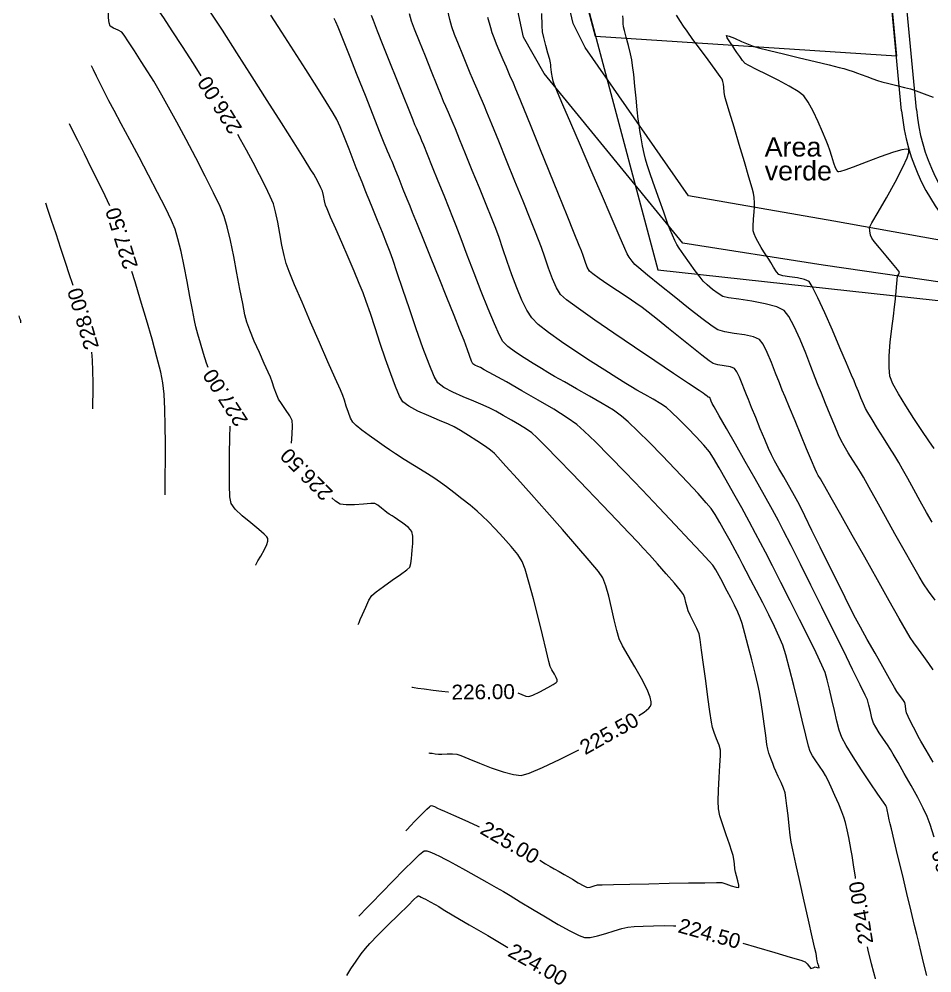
# Model space of a CAD drawing. Header units: metres. Extents: x 600780 to 602257, y 1303551 to 1303943.
# Drawn here: x 601315 to 601376.6, y 1303685.1 to 1303749.4 of the extents above; entities that cross this region are included whole.
import ezdxf

# ---------------------------------------------------------------- set-up
doc = ezdxf.new("R2010")
doc.units = ezdxf.units.M
doc.header["$LTSCALE"] = 0.0254
doc.header["$MEASUREMENT"] = 0
for name, color, linetype in [('ALINEACION CALLE', 4, 'Continuous'), ('CAMINO', 8, 'Continuous'), ('CONT-MJR', 30, 'Continuous'), ('CONT-MNR', 56, 'Continuous'), ('LOTES', 3, 'Continuous'), ('POLIGONO LEVANTAMIENTO', 7, 'Continuous'), ('ROTULOS LOTES', 7, 'Continuous')]:
    doc.layers.add(name, color=color, linetype=linetype)
doc.styles.add('CURVAS', font='arial.ttf', dxfattribs={"height": 1})

# ---------------------------------------------------------------- blocks, each defined once
blk = doc.blocks.new('*U13')
at = {"layer": 'CONT-MNR', "elevation": 220.5, "flags": 128}
blk.add_lwpolyline([(601376.79, 1303720.438), (601376.428, 1303720.966), (601375.948, 1303721.672), (601375.408, 1303722.482), (601374.865, 1303723.325), (601374.377, 1303724.127), (601374.005, 1303724.817), (601373.804, 1303725.322), (601373.742, 1303725.906), (601373.758, 1303726.704), (601373.828, 1303727.615), (601373.927, 1303728.536), (601374.032, 1303729.367), (601374.117, 1303730.005), (601374.16, 1303730.35), (601374.196, 1303730.772), (601374.246, 1303731.333), (601374.293, 1303731.832), (601374.321, 1303732.072), (601374.396, 1303732.213), (601374.454, 1303732.348), (601374.318, 1303732.525), (601373.979, 1303732.932), (601373.537, 1303733.458), (601373.09, 1303733.991), (601372.736, 1303734.421), (601372.573, 1303734.636), (601372.498, 1303734.853), (601372.435, 1303735.135), (601372.42, 1303735.359), (601372.589, 1303735.678), (601373.008, 1303736.401), (601373.568, 1303737.37), (601374.162, 1303738.431), (601374.681, 1303739.428), (601374.97, 1303740.073), (601375.077, 1303740.417), (601375.083, 1303740.561), (601375.064, 1303740.603), (601375.028, 1303740.629), (601374.903, 1303740.65), (601374.602, 1303740.61), (601374.034, 1303740.45), (601373.151, 1303740.136), (601372.203, 1303739.769), (601371.324, 1303739.427), (601370.763, 1303739.223), (601370.469, 1303739.137), (601370.35, 1303739.121), (601370.317, 1303739.128), (601370.284, 1303739.149), (601370.22, 1303739.221), (601370.126, 1303739.39), (601370.007, 1303739.698), (601369.87, 1303740.148), (601369.746, 1303740.58), (601369.637, 1303740.899), (601369.495, 1303741.241), (601369.257, 1303741.811), (601368.957, 1303742.502), (601368.624, 1303743.209), (601368.293, 1303743.825), (601367.993, 1303744.245), (601367.612, 1303744.537), (601367.003, 1303744.9), (601366.264, 1303745.294), (601365.498, 1303745.683), (601364.803, 1303746.028), (601364.28, 1303746.291), (601364.029, 1303746.435), (601363.86, 1303746.625), (601363.664, 1303746.894), (601363.478, 1303747.169), (601363.34, 1303747.378), (601363.187, 1303747.598), (601362.986, 1303747.893), (601362.821, 1303748.163), (601362.778, 1303748.312), (601362.949, 1303748.277), (601363.319, 1303748.127), (601363.782, 1303747.922), (601364.234, 1303747.723), (601364.571, 1303747.591), (601364.941, 1303747.491), (601365.668, 1303747.31), (601366.627, 1303747.075), (601367.699, 1303746.815), (601368.762, 1303746.559), (601369.694, 1303746.334), (601370.373, 1303746.169), (601370.679, 1303746.093), (601370.967, 1303746.002), (601371.322, 1303745.882), (601371.608, 1303745.783), (601371.862, 1303745.687), (601372.243, 1303745.54), (601372.644, 1303745.388), (601372.953, 1303745.279), (601373.255, 1303745.198), (601373.729, 1303745.08), (601374.274, 1303744.947), (601374.792, 1303744.817), (601375.183, 1303744.712), (601375.578, 1303744.577), (601376.119, 1303744.378), (601376.716, 1303744.16)], dxfattribs=at)
blk = doc.blocks.new('*U16')
at = {"layer": 'CONT-MJR', "elevation": 221, "flags": 128}
blk.add_lwpolyline([(601376.658, 1303715.466), (601376.274, 1303716.138), (601375.848, 1303716.897), (601375.415, 1303717.679), (601375.006, 1303718.417), (601374.655, 1303719.048), (601374.393, 1303719.507), (601374.128, 1303719.945), (601373.774, 1303720.517), (601373.373, 1303721.159), (601372.969, 1303721.807), (601372.603, 1303722.398), (601372.318, 1303722.867), (601372.155, 1303723.151), (601372.014, 1303723.457), (601371.847, 1303723.859), (601371.672, 1303724.293), (601371.511, 1303724.698), (601371.382, 1303725.011), (601371.214, 1303725.406), (601370.878, 1303726.196), (601370.428, 1303727.246), (601369.918, 1303728.423), (601369.402, 1303729.593), (601368.932, 1303730.622), (601368.563, 1303731.377), (601368.348, 1303731.724), (601368.033, 1303731.859), (601367.554, 1303731.958), (601367.029, 1303732.036), (601366.576, 1303732.108), (601366.314, 1303732.187), (601366.136, 1303732.38), (601365.941, 1303732.68), (601365.758, 1303732.993), (601365.62, 1303733.227), (601365.476, 1303733.443), (601365.291, 1303733.724), (601365.112, 1303734.001), (601364.988, 1303734.208), (601364.883, 1303734.407), (601364.753, 1303734.667), (601364.636, 1303734.93), (601364.569, 1303735.139), (601364.566, 1303735.449), (601364.599, 1303735.934), (601364.64, 1303736.419), (601364.659, 1303736.726), (601364.651, 1303737.022), (601364.629, 1303737.389), (601364.597, 1303737.682), (601364.505, 1303738.015), (601364.284, 1303738.765), (601363.977, 1303739.792), (601363.628, 1303740.957), (601363.279, 1303742.121), (601362.972, 1303743.144), (601362.752, 1303743.887), (601362.66, 1303744.211), (601362.623, 1303744.49), (601362.59, 1303744.833), (601362.568, 1303745.04), (601362.534, 1303745.204), (601362.486, 1303745.363), (601362.347, 1303745.56), (601362.004, 1303746.027), (601361.533, 1303746.666), (601361.01, 1303747.376), (601360.509, 1303748.057), (601360.106, 1303748.611), (601359.875, 1303748.937), (601359.661, 1303749.265), (601359.386, 1303749.695)], dxfattribs=at)
blk = doc.blocks.new('*U20')
at = {"layer": 'CONT-MNR', "elevation": 221.5, "flags": 128}
blk.add_lwpolyline([(601376.85, 1303710.205), (601376.404, 1303710.823), (601376.073, 1303711.314), (601375.779, 1303711.808), (601375.327, 1303712.595), (601374.765, 1303713.587), (601374.142, 1303714.694), (601373.507, 1303715.828), (601372.908, 1303716.9), (601372.393, 1303717.821), (601372.011, 1303718.502), (601371.811, 1303718.855), (601371.591, 1303719.212), (601371.302, 1303719.667), (601370.993, 1303720.157), (601370.711, 1303720.616), (601370.506, 1303720.979), (601370.329, 1303721.369), (601370.073, 1303721.98), (601369.772, 1303722.716), (601369.463, 1303723.479), (601369.18, 1303724.173), (601368.96, 1303724.699), (601368.755, 1303725.21), (601368.465, 1303725.969), (601368.115, 1303726.869), (601367.734, 1303727.805), (601367.348, 1303728.67), (601366.984, 1303729.359), (601366.67, 1303729.766), (601366.158, 1303730.011), (601365.375, 1303730.214), (601364.472, 1303730.38), (601363.595, 1303730.514), (601362.895, 1303730.623), (601362.519, 1303730.71), (601362.212, 1303730.9), (601361.836, 1303731.187), (601361.474, 1303731.495), (601361.207, 1303731.746), (601360.996, 1303732.003), (601360.661, 1303732.446), (601360.269, 1303732.982), (601359.885, 1303733.518), (601359.577, 1303733.96), (601359.409, 1303734.216), (601359.277, 1303734.483), (601359.123, 1303734.837), (601358.977, 1303735.194), (601358.867, 1303735.473), (601358.752, 1303735.785), (601358.531, 1303736.401), (601358.244, 1303737.204), (601357.935, 1303738.079), (601357.645, 1303738.91), (601357.418, 1303739.58), (601357.294, 1303739.974), (601357.205, 1303740.36), (601357.107, 1303740.862), (601357.01, 1303741.403), (601356.926, 1303741.908), (601356.865, 1303742.301), (601356.819, 1303742.68), (601356.752, 1303743.307), (601356.672, 1303744.082), (601356.587, 1303744.906), (601356.505, 1303745.679), (601356.435, 1303746.302), (601356.383, 1303746.675), (601356.292, 1303747.085), (601356.152, 1303747.634), (601356.001, 1303748.2), (601355.877, 1303748.666), (601355.817, 1303748.911), (601355.799, 1303749.134), (601355.787, 1303749.412), (601355.776, 1303749.637)], dxfattribs=at)
blk = doc.blocks.new('*U23')
at = {"layer": 'CONT-MJR', "elevation": 222, "flags": 128}
blk.add_lwpolyline([(601376.711, 1303705.52), (601376.432, 1303705.933), (601376.089, 1303706.409), (601375.732, 1303706.894), (601375.411, 1303707.335), (601375.175, 1303707.682), (601374.925, 1303708.109), (601374.429, 1303708.979), (601373.75, 1303710.177), (601372.953, 1303711.589), (601372.1, 1303713.103), (601371.255, 1303714.603), (601370.482, 1303715.977), (601369.844, 1303717.111), (601369.405, 1303717.891), (601369.229, 1303718.203), (601369.113, 1303718.389), (601368.968, 1303718.619), (601368.857, 1303718.808), (601368.751, 1303719.057), (601368.511, 1303719.632), (601368.179, 1303720.434), (601367.795, 1303721.364), (601367.398, 1303722.323), (601367.03, 1303723.213), (601366.729, 1303723.934), (601366.537, 1303724.388), (601366.339, 1303724.881), (601366.088, 1303725.533), (601365.806, 1303726.248), (601365.516, 1303726.93), (601365.237, 1303727.481), (601364.992, 1303727.807), (601364.585, 1303727.986), (601363.977, 1303728.11), (601363.292, 1303728.208), (601362.655, 1303728.31), (601362.191, 1303728.444), (601361.795, 1303728.706), (601361.098, 1303729.229), (601360.208, 1303729.925), (601359.231, 1303730.704), (601358.274, 1303731.477), (601357.443, 1303732.155), (601356.846, 1303732.649), (601356.589, 1303732.869), (601356.413, 1303733.082), (601356.211, 1303733.362), (601356.061, 1303733.594), (601355.902, 1303733.949), (601355.523, 1303734.821), (601354.978, 1303736.081), (601354.324, 1303737.599), (601353.615, 1303739.245), (601352.909, 1303740.888), (601352.26, 1303742.399), (601351.725, 1303743.647), (601351.359, 1303744.501), (601351.218, 1303744.833), (601351.144, 1303745.032), (601351.077, 1303745.234), (601351.031, 1303745.463), (601350.967, 1303745.811), (601350.928, 1303746.043), (601350.917, 1303746.179), (601350.906, 1303746.348), (601350.892, 1303746.484), (601350.836, 1303746.692), (601350.715, 1303747.121), (601350.569, 1303747.654), (601350.436, 1303748.173), (601350.357, 1303748.56), (601350.336, 1303748.961), (601350.31, 1303749.806)], dxfattribs=at)
blk = doc.blocks.new('*U26')
at = {"layer": 'CONT-MNR', "elevation": 222.5, "flags": 128}
blk.add_lwpolyline([(601376.712, 1303699.268), (601376.239, 1303700.094), (601375.888, 1303700.705), (601375.712, 1303701.016), (601375.516, 1303701.394), (601375.259, 1303701.894), (601375.029, 1303702.355), (601374.91, 1303702.616), (601374.873, 1303702.825), (601374.842, 1303703.089), (601374.799, 1303703.295), (601374.663, 1303703.514), (601374.448, 1303703.808), (601374.278, 1303704.049), (601374.12, 1303704.32), (601373.779, 1303704.912), (601373.316, 1303705.721), (601372.794, 1303706.641), (601372.272, 1303707.566), (601371.812, 1303708.389), (601371.476, 1303709.006), (601371.195, 1303709.554), (601370.774, 1303710.394), (601370.255, 1303711.439), (601369.682, 1303712.6), (601369.096, 1303713.788), (601368.54, 1303714.916), (601368.057, 1303715.894), (601367.688, 1303716.635), (601367.477, 1303717.051), (601367.253, 1303717.456), (601366.958, 1303717.968), (601366.63, 1303718.533), (601366.303, 1303719.1), (601366.015, 1303719.614), (601365.8, 1303720.024), (601365.611, 1303720.441), (601365.351, 1303721.055), (601365.052, 1303721.779), (601364.746, 1303722.529), (601364.466, 1303723.218), (601364.245, 1303723.763), (601364.115, 1303724.076), (601363.988, 1303724.395), (601363.825, 1303724.817), (601363.646, 1303725.258), (601363.469, 1303725.63), (601363.314, 1303725.848), (601363.032, 1303725.959), (601362.612, 1303726.032), (601362.18, 1303726.095), (601361.862, 1303726.179), (601361.605, 1303726.358), (601361.1, 1303726.748), (601360.423, 1303727.286), (601359.648, 1303727.908), (601358.851, 1303728.55), (601358.106, 1303729.149), (601357.489, 1303729.64), (601357.075, 1303729.96), (601356.646, 1303730.263), (601356.069, 1303730.653), (601355.417, 1303731.088), (601354.764, 1303731.525), (601354.182, 1303731.92), (601353.746, 1303732.231), (601353.528, 1303732.414), (601353.377, 1303732.687), (601353.226, 1303733.074), (601353.089, 1303733.471), (601352.98, 1303733.777), (601352.832, 1303734.142), (601352.494, 1303734.98), (601352.012, 1303736.173), (601351.433, 1303737.606), (601350.805, 1303739.161), (601350.173, 1303740.722), (601349.586, 1303742.174), (601349.09, 1303743.398), (601348.733, 1303744.279), (601348.56, 1303744.701), (601348.387, 1303745.102), (601348.156, 1303745.628), (601347.911, 1303746.182), (601347.697, 1303746.666), (601347.56, 1303746.983), (601347.423, 1303747.315), (601347.249, 1303747.742), (601347.08, 1303748.17), (601346.954, 1303748.506), (601346.857, 1303748.839), (601346.664, 1303749.54)], dxfattribs=at)
blk = doc.blocks.new('*U28')
at = {"layer": 'CONT-MJR', "elevation": 223, "flags": 128}
blk.add_lwpolyline([(601376.793, 1303694.21), (601376.515, 1303695.075), (601376.319, 1303695.618), (601376.055, 1303696.178), (601375.674, 1303696.903), (601375.23, 1303697.711), (601374.772, 1303698.52), (601374.352, 1303699.248), (601374.022, 1303699.814), (601373.832, 1303700.136), (601373.635, 1303700.444), (601373.367, 1303700.84), (601373.084, 1303701.261), (601372.84, 1303701.639), (601372.69, 1303701.91), (601372.584, 1303702.244), (601372.481, 1303702.689), (601372.381, 1303703.136), (601372.285, 1303703.477), (601372.138, 1303703.794), (601371.792, 1303704.508), (601371.286, 1303705.541), (601370.661, 1303706.81), (601369.956, 1303708.235), (601369.211, 1303709.737), (601368.465, 1303711.234), (601367.759, 1303712.646), (601367.132, 1303713.892), (601366.624, 1303714.893), (601366.274, 1303715.567), (601365.875, 1303716.304), (601365.335, 1303717.274), (601364.706, 1303718.394), (601364.036, 1303719.577), (601363.375, 1303720.74), (601362.772, 1303721.796), (601362.278, 1303722.661), (601361.942, 1303723.25), (601361.812, 1303723.478), (601361.744, 1303723.639), (601361.693, 1303723.765), (601361.665, 1303723.83), (601361.637, 1303723.89), (601361.586, 1303723.902), (601361.534, 1303723.913), (601361.46, 1303723.971), (601361.316, 1303724.086), (601361.196, 1303724.18), (601360.922, 1303724.363), (601360.217, 1303724.831), (601359.184, 1303725.518), (601357.929, 1303726.357), (601356.555, 1303727.281), (601355.169, 1303728.223), (601353.873, 1303729.117), (601352.772, 1303729.895), (601351.972, 1303730.49), (601351.576, 1303730.836), (601351.305, 1303731.282), (601351.029, 1303731.906), (601350.758, 1303732.624), (601350.504, 1303733.356), (601350.277, 1303734.019), (601350.088, 1303734.532), (601349.882, 1303735.043), (601349.515, 1303735.951), (601349.036, 1303737.138), (601348.491, 1303738.486), (601347.928, 1303739.879), (601347.394, 1303741.198), (601346.938, 1303742.326), (601346.605, 1303743.145), (601346.445, 1303743.538), (601346.308, 1303743.855), (601346.129, 1303744.261), (601345.935, 1303744.696), (601345.756, 1303745.103), (601345.62, 1303745.419), (601345.476, 1303745.769), (601345.244, 1303746.333), (601344.966, 1303747.021), (601344.678, 1303747.739), (601344.422, 1303748.394), (601344.237, 1303748.894), (601344.097, 1303749.403), (601343.916, 1303750.188)], dxfattribs=at)
at = {"layer": 'CONT-MJR', "color": 2, "insert": (601377.668, 1303691.288, 223), "char_height": 1, "attachment_point": 5, "rotation": 106.33229, "style": 'CURVAS'}
blk.add_mtext('{223.00}', dxfattribs=at)
blk = doc.blocks.new('*U33')
at = {"layer": 'CONT-MNR', "elevation": 223.5, "flags": 128}
blk.add_lwpolyline([(601376.295, 1303684.883), (601376.1, 1303685.671), (601375.913, 1303686.431), (601375.746, 1303687.109), (601375.615, 1303687.648), (601375.466, 1303688.261), (601375.234, 1303689.226), (601374.949, 1303690.412), (601374.642, 1303691.689), (601374.345, 1303692.929), (601374.088, 1303694.001), (601373.903, 1303694.775), (601373.82, 1303695.121), (601373.76, 1303695.389), (601373.682, 1303695.746), (601373.613, 1303696.061), (601373.581, 1303696.204), (601373.549, 1303696.281), (601373.514, 1303696.357), (601373.368, 1303696.569), (601372.993, 1303697.117), (601372.471, 1303697.887), (601371.884, 1303698.768), (601371.314, 1303699.647), (601370.844, 1303700.412), (601370.555, 1303700.952), (601370.386, 1303701.431), (601370.219, 1303702.052), (601370.054, 1303702.76), (601369.891, 1303703.498), (601369.732, 1303704.209), (601369.576, 1303704.838), (601369.425, 1303705.327), (601369.208, 1303705.828), (601368.819, 1303706.65), (601368.304, 1303707.706), (601367.707, 1303708.909), (601367.073, 1303710.171), (601366.448, 1303711.407), (601365.876, 1303712.529), (601365.402, 1303713.45), (601365.072, 1303714.083), (601364.736, 1303714.712), (601364.3, 1303715.519), (601363.801, 1303716.435), (601363.275, 1303717.389), (601362.757, 1303718.314), (601362.284, 1303719.139), (601361.891, 1303719.795), (601361.614, 1303720.213), (601361.242, 1303720.664), (601360.725, 1303721.234), (601360.138, 1303721.847), (601359.557, 1303722.43), (601359.057, 1303722.909), (601358.714, 1303723.212), (601358.332, 1303723.471), (601357.816, 1303723.775), (601357.252, 1303724.09), (601356.727, 1303724.383), (601356.325, 1303724.621), (601355.987, 1303724.832), (601355.37, 1303725.215), (601354.549, 1303725.73), (601353.602, 1303726.335), (601352.603, 1303726.988), (601351.63, 1303727.649), (601350.758, 1303728.275), (601350.064, 1303728.825), (601349.624, 1303729.257), (601349.294, 1303729.771), (601348.957, 1303730.466), (601348.619, 1303731.286), (601348.29, 1303732.175), (601347.975, 1303733.075), (601347.683, 1303733.932), (601347.421, 1303734.687), (601347.197, 1303735.286), (601346.924, 1303735.962), (601346.541, 1303736.912), (601346.089, 1303738.03), (601345.613, 1303739.208), (601345.156, 1303740.339), (601344.76, 1303741.316), (601344.47, 1303742.03), (601344.329, 1303742.375), (601344.189, 1303742.699), (601344.005, 1303743.115), (601343.821, 1303743.531), (601343.68, 1303743.856), (601343.532, 1303744.219), (601343.241, 1303744.937), (601342.86, 1303745.879), (601342.444, 1303746.915), (601342.047, 1303747.915), (601341.721, 1303748.748), (601341.52, 1303749.282), (601341.376, 1303749.79)], dxfattribs=at)
blk = doc.blocks.new('*U38')
at = {"layer": 'CONT-MJR', "elevation": 224, "flags": 128}
for points in [[(601371.487, 1303691.425), (601371.473, 1303691.515), (601371.346, 1303692.34), (601371.248, 1303692.969), (601371.189, 1303693.321), (601371.115, 1303693.702), (601371.018, 1303694.192), (601370.907, 1303694.717), (601370.795, 1303695.202), (601370.691, 1303695.574), (601370.559, 1303695.924), (601370.347, 1303696.434), (601370.092, 1303697.018), (601369.834, 1303697.593), (601369.611, 1303698.075), (601369.461, 1303698.379), (601369.292, 1303698.654), (601369.056, 1303698.998), (601368.802, 1303699.367), (601368.575, 1303699.714), (601368.421, 1303699.994), (601368.312, 1303700.362), (601368.125, 1303701.103), (601367.883, 1303702.106), (601367.605, 1303703.261), (601367.313, 1303704.456), (601367.028, 1303705.581), (601366.772, 1303706.525), (601366.565, 1303707.177), (601366.333, 1303707.735), (601366.01, 1303708.433), (601365.626, 1303709.218), (601365.212, 1303710.037), (601364.798, 1303710.838), (601364.416, 1303711.567), (601364.096, 1303712.172), (601363.869, 1303712.599), (601363.638, 1303713.038), (601363.347, 1303713.591), (601363.017, 1303714.209), (601362.669, 1303714.847), (601362.325, 1303715.455), (601362.004, 1303715.987), (601361.728, 1303716.395), (601361.403, 1303716.785), (601360.85, 1303717.402), (601360.13, 1303718.18), (601359.303, 1303719.056), (601358.43, 1303719.964), (601357.571, 1303720.841), (601356.788, 1303721.622), (601356.141, 1303722.243), (601355.69, 1303722.639), (601355.136, 1303723.026), (601354.388, 1303723.487), (601353.531, 1303723.984), (601352.65, 1303724.48), (601351.83, 1303724.935), (601351.156, 1303725.312), (601350.715, 1303725.573), (601350.284, 1303725.84), (601349.728, 1303726.179), (601349.119, 1303726.561), (601348.526, 1303726.958), (601348.02, 1303727.34), (601347.672, 1303727.678), (601347.442, 1303728.089), (601347.103, 1303728.849), (601346.684, 1303729.865), (601346.219, 1303731.041), (601345.739, 1303732.284), (601345.275, 1303733.499), (601344.861, 1303734.593), (601344.527, 1303735.472), (601344.306, 1303736.041), (601344.049, 1303736.676), (601343.706, 1303737.526), (601343.32, 1303738.482), (601342.934, 1303739.437), (601342.592, 1303740.282), (601342.338, 1303740.91), (601342.214, 1303741.212), (601342.111, 1303741.448), (601341.977, 1303741.752), (601341.843, 1303742.055), (601341.741, 1303742.292), (601341.618, 1303742.596), (601341.344, 1303743.277), (601340.963, 1303744.229), (601340.517, 1303745.345), (601340.049, 1303746.519), (601339.601, 1303747.645), (601339.215, 1303748.616), (601338.935, 1303749.327), (601338.803, 1303749.671)], [(601337.156, 1303684.885), (601337.418, 1303685.331), (601337.768, 1303685.855), (601338.122, 1303686.351), (601338.395, 1303686.71), (601338.696, 1303687.039), (601339.237, 1303687.595), (601339.916, 1303688.277), (601340.629, 1303688.984), (601341.274, 1303689.616), (601341.672, 1303690), (601341.867, 1303690.182), (601341.935, 1303690.241), (601341.949, 1303690.25), (601341.973, 1303690.251), (601342.041, 1303690.233), (601342.166, 1303690.179), (601342.304, 1303690.11), (601342.466, 1303690.022), (601342.767, 1303689.854), (601343.097, 1303689.668), (601343.346, 1303689.528), (601343.655, 1303689.345), (601344.377, 1303688.917), (601345.412, 1303688.305), (601346.659, 1303687.57), (601348.009, 1303686.781)], [(601372.864, 1303684.494), (601372.564, 1303685.659), (601372.331, 1303686.587), (601372.278, 1303686.816)]]:
    blk.add_lwpolyline(points, dxfattribs=at)
at = {"layer": 'CONT-MJR', "color": 2, "char_height": 1, "attachment_point": 5, "style": 'CURVAS'}
for insert, rotation in [((601371.851, 1303689.115, 224), 99.24131), ((601350.036, 1303685.615, 224), 330.37555)]:
    blk.add_mtext('{224.00}', dxfattribs=dict(at, insert=insert, rotation=rotation))
blk = doc.blocks.new('*U44')
at = {"layer": 'CONT-MNR', "elevation": 224.5, "flags": 128}
for points in [[(601363.871, 1303687.071), (601364.791, 1303686.803), (601366.024, 1303686.438), (601367.059, 1303686.128), (601367.78, 1303685.906), (601368.07, 1303685.81), (601368.212, 1303685.666), (601368.372, 1303685.467), (601368.472, 1303685.361), (601368.61, 1303685.404), (601368.749, 1303685.459), (601368.894, 1303685.427), (601369.017, 1303685.407), (601368.999, 1303685.51), (601368.942, 1303685.702), (601368.898, 1303685.861), (601368.872, 1303686.014), (601368.841, 1303686.214), (601368.814, 1303686.376), (601368.741, 1303686.701), (601368.561, 1303687.494), (601368.308, 1303688.609), (601368.017, 1303689.899), (601367.72, 1303691.218), (601367.453, 1303692.42), (601367.248, 1303693.358), (601367.141, 1303693.886), (601367.073, 1303694.359), (601367, 1303694.986), (601366.925, 1303695.676), (601366.852, 1303696.337), (601366.784, 1303696.88), (601366.725, 1303697.212), (601366.618, 1303697.516), (601366.451, 1303697.906), (601366.265, 1303698.317), (601366.098, 1303698.677), (601365.992, 1303698.921), (601365.888, 1303699.187), (601365.758, 1303699.531), (601365.635, 1303699.877), (601365.552, 1303700.149), (601365.499, 1303700.472), (601365.417, 1303701.084), (601365.315, 1303701.862), (601365.206, 1303702.688), (601365.098, 1303703.441), (601365.004, 1303704), (601364.888, 1303704.52), (601364.704, 1303705.283), (601364.478, 1303706.182), (601364.238, 1303707.113), (601364.011, 1303707.968), (601363.824, 1303708.642), (601363.704, 1303709.028), (601363.544, 1303709.398), (601363.312, 1303709.876), (601363.056, 1303710.377), (601362.824, 1303710.818), (601362.667, 1303711.115), (601362.496, 1303711.44), (601362.272, 1303711.858), (601362.04, 1303712.269), (601361.843, 1303712.576), (601361.608, 1303712.841), (601361.068, 1303713.428), (601360.283, 1303714.27), (601359.317, 1303715.299), (601358.23, 1303716.448), (601357.085, 1303717.649), (601355.944, 1303718.834), (601354.87, 1303719.936), (601353.924, 1303720.887), (601353.168, 1303721.619), (601352.665, 1303722.066), (601352.015, 1303722.524), (601351.113, 1303723.091), (601350.061, 1303723.717), (601348.962, 1303724.349), (601347.92, 1303724.936), (601347.036, 1303725.425), (601346.414, 1303725.765), (601346.156, 1303725.905), (601345.994, 1303725.976), (601345.792, 1303726.062), (601345.651, 1303726.151), (601345.561, 1303726.346), (601345.431, 1303726.713), (601345.295, 1303727.116), (601345.188, 1303727.42), (601345.065, 1303727.732), (601344.783, 1303728.434), (601344.381, 1303729.433), (601343.898, 1303730.634), (601343.371, 1303731.942), (601342.838, 1303733.264), (601342.338, 1303734.505), (601341.909, 1303735.57), (601341.588, 1303736.365), (601341.415, 1303736.796), (601341.22, 1303737.277), (601340.958, 1303737.927), (601340.671, 1303738.636), (601340.403, 1303739.298), (601340.198, 1303739.805), (601340.099, 1303740.049), (601340.007, 1303740.258), (601339.892, 1303740.518), (601339.801, 1303740.728), (601339.672, 1303741.053), (601339.361, 1303741.837), (601338.92, 1303742.952), (601338.4, 1303744.265), (601337.853, 1303745.647), (601337.329, 1303746.965), (601336.88, 1303748.09), (601336.558, 1303748.891), (601336.414, 1303749.237), (601336.293, 1303749.454)], [(601337.954, 1303688.88), (601337.997, 1303688.923), (601338.116, 1303689.044), (601338.368, 1303689.304), (601338.817, 1303689.769), (601339.503, 1303690.478), (601340.255, 1303691.251), (601340.997, 1303692.004), (601341.651, 1303692.651), (601342.058, 1303693.038), (601342.271, 1303693.222), (601342.359, 1303693.284), (601342.385, 1303693.295), (601342.429, 1303693.3), (601342.537, 1303693.289), (601342.739, 1303693.23), (601343.052, 1303693.1), (601343.441, 1303692.91), (601343.738, 1303692.76), (601344.003, 1303692.62), (601344.499, 1303692.347), (601345.146, 1303691.985), (601345.868, 1303691.58), (601346.588, 1303691.175), (601347.228, 1303690.815), (601347.709, 1303690.543), (601348.172, 1303690.271), (601348.851, 1303689.861), (601349.669, 1303689.366), (601350.551, 1303688.837), (601351.42, 1303688.327), (601352.201, 1303687.889), (601352.816, 1303687.575), (601353.192, 1303687.437), (601353.574, 1303687.453), (601354.073, 1303687.562), (601354.631, 1303687.724), (601355.192, 1303687.9), (601355.702, 1303688.052), (601356.102, 1303688.139), (601356.542, 1303688.18), (601357.151, 1303688.216), (601357.851, 1303688.242), (601358.562, 1303688.253), (601359.203, 1303688.242), (601359.341, 1303688.232)]]:
    blk.add_lwpolyline(points, dxfattribs=at)
at = {"layer": 'CONT-MNR', "color": 2, "insert": (601361.623, 1303687.712, 224.5), "char_height": 1, "attachment_point": 5, "rotation": 344.45055, "style": 'CURVAS'}
blk.add_mtext('{224.50}', dxfattribs=at)
blk = doc.blocks.new('*U47')
at = {"layer": 'CONT-MJR', "elevation": 225, "flags": 128}
for points in [[(601350.163, 1303692.656), (601350.563, 1303692.414), (601350.865, 1303692.233), (601351.128, 1303692.085), (601351.468, 1303691.895), (601351.808, 1303691.706), (601352.072, 1303691.559), (601352.368, 1303691.384), (601352.767, 1303691.143), (601353.144, 1303690.926), (601353.37, 1303690.824), (601353.578, 1303690.854), (601353.843, 1303690.934), (601354.059, 1303690.99), (601354.379, 1303691.002), (601355.151, 1303691.022), (601356.247, 1303691.047), (601357.539, 1303691.075), (601358.899, 1303691.102), (601360.198, 1303691.126), (601361.309, 1303691.143), (601362.105, 1303691.151), (601362.456, 1303691.147), (601362.731, 1303691.07), (601363.091, 1303690.94), (601363.419, 1303690.832), (601363.598, 1303690.82), (601363.605, 1303690.983), (601363.531, 1303691.277), (601363.435, 1303691.599), (601363.37, 1303691.845), (601363.339, 1303692.085), (601363.304, 1303692.408), (601363.267, 1303692.735), (601363.227, 1303692.986), (601363.141, 1303693.255), (601362.964, 1303693.753), (601362.74, 1303694.383), (601362.513, 1303695.052), (601362.326, 1303695.666), (601362.221, 1303696.13), (601362.201, 1303696.647), (601362.226, 1303697.395), (601362.276, 1303698.243), (601362.33, 1303699.061), (601362.366, 1303699.718), (601362.365, 1303700.083), (601362.268, 1303700.422), (601362.102, 1303700.852), (601361.93, 1303701.281), (601361.815, 1303701.619), (601361.756, 1303701.976), (601361.654, 1303702.702), (601361.522, 1303703.674), (601361.374, 1303704.769), (601361.226, 1303705.865), (601361.091, 1303706.838), (601360.983, 1303707.567), (601360.916, 1303707.928), (601360.767, 1303708.29), (601360.538, 1303708.752), (601360.313, 1303709.191), (601360.175, 1303709.484), (601360.108, 1303709.729), (601360.037, 1303710.05), (601359.96, 1303710.368), (601359.876, 1303710.602), (601359.677, 1303710.863), (601359.256, 1303711.359), (601358.704, 1303711.992), (601358.109, 1303712.663), (601357.563, 1303713.274), (601357.153, 1303713.725), (601356.807, 1303714.095), (601356.188, 1303714.75), (601355.364, 1303715.617), (601354.404, 1303716.622), (601353.377, 1303717.694), (601352.352, 1303718.759), (601351.397, 1303719.745), (601350.581, 1303720.577), (601349.973, 1303721.184), (601349.641, 1303721.493), (601349.278, 1303721.748), (601348.795, 1303722.049), (601348.249, 1303722.369), (601347.697, 1303722.679), (601347.196, 1303722.955), (601346.801, 1303723.168), (601346.354, 1303723.373), (601345.723, 1303723.632), (601345.004, 1303723.929), (601344.293, 1303724.247), (601343.689, 1303724.569), (601343.286, 1303724.879), (601343.045, 1303725.311), (601342.701, 1303726.134), (601342.286, 1303727.241), (601341.832, 1303728.522), (601341.37, 1303729.866), (601340.932, 1303731.166), (601340.548, 1303732.312), (601340.251, 1303733.194), (601340.072, 1303733.703), (601339.851, 1303734.266), (601339.551, 1303735.017), (601339.219, 1303735.838), (601338.905, 1303736.612), (601338.657, 1303737.222), (601338.523, 1303737.551), (601338.392, 1303737.876), (601338.217, 1303738.308), (601338.061, 1303738.695), (601337.983, 1303738.886), (601337.922, 1303739.025), (601337.861, 1303739.164), (601337.776, 1303739.392), (601337.575, 1303739.931), (601337.3, 1303740.655), (601336.995, 1303741.435), (601336.704, 1303742.145), (601336.471, 1303742.656), (601336.227, 1303743.077), (601335.758, 1303743.837), (601335.122, 1303744.851), (601334.373, 1303746.031), (601333.568, 1303747.289), (601332.762, 1303748.538), (601332.011, 1303749.692)], [(601341.123, 1303694.647), (601341.151, 1303694.676), (601341.238, 1303694.766), (601341.431, 1303694.968), (601341.766, 1303695.317), (601342.224, 1303695.788), (601342.548, 1303696.109), (601342.727, 1303696.273), (601342.801, 1303696.331), (601342.822, 1303696.341), (601342.851, 1303696.343), (601342.925, 1303696.33), (601343.064, 1303696.279), (601343.268, 1303696.183), (601343.471, 1303696.084), (601343.745, 1303695.965), (601344.337, 1303695.704), (601345.117, 1303695.358), (601345.953, 1303694.981), (601346.073, 1303694.925)]]:
    blk.add_lwpolyline(points, dxfattribs=at)
at = {"layer": 'CONT-MJR', "color": 2, "insert": (601348.156, 1303693.856, 225), "char_height": 1, "attachment_point": 5, "rotation": 329.72317, "style": 'CURVAS'}
blk.add_mtext('{225.00}', dxfattribs=at)
blk = doc.blocks.new('*U50')
at = {"layer": 'CONT-MNR', "elevation": 225.5, "flags": 128}
for points in [[(601356.858, 1303702.421), (601357.208, 1303702.661), (601357.522, 1303702.924), (601357.638, 1303703.06), (601357.665, 1303703.116), (601357.681, 1303703.186), (601357.681, 1303703.355), (601357.609, 1303703.671), (601357.406, 1303704.185), (601357.03, 1303704.926), (601356.582, 1303705.71), (601356.135, 1303706.466), (601355.759, 1303707.122), (601355.526, 1303707.609), (601355.362, 1303708.163), (601355.193, 1303708.884), (601355.017, 1303709.688), (601354.832, 1303710.485), (601354.636, 1303711.189), (601354.427, 1303711.714), (601354.121, 1303712.143), (601353.511, 1303712.887), (601352.678, 1303713.863), (601351.698, 1303714.986), (601350.65, 1303716.172), (601349.612, 1303717.336), (601348.661, 1303718.395), (601347.877, 1303719.265), (601347.336, 1303719.86), (601347.117, 1303720.098), (601346.961, 1303720.233), (601346.76, 1303720.392), (601346.594, 1303720.516), (601346.368, 1303720.668), (601345.914, 1303720.964), (601345.354, 1303721.325), (601344.809, 1303721.669), (601344.398, 1303721.914), (601344.003, 1303722.096), (601343.392, 1303722.346), (601342.671, 1303722.644), (601341.948, 1303722.967), (601341.329, 1303723.295), (601340.921, 1303723.606), (601340.706, 1303723.971), (601340.429, 1303724.62), (601340.107, 1303725.48), (601339.759, 1303726.478), (601339.401, 1303727.54), (601339.053, 1303728.593), (601338.733, 1303729.563), (601338.457, 1303730.375), (601338.244, 1303730.958), (601337.986, 1303731.585), (601337.634, 1303732.414), (601337.226, 1303733.36), (601336.8, 1303734.338), (601336.397, 1303735.263), (601336.054, 1303736.051), (601335.81, 1303736.616), (601335.704, 1303736.874), (601335.639, 1303737.164), (601335.572, 1303737.528), (601335.503, 1303737.816), (601335.401, 1303738.044), (601335.235, 1303738.369), (601335.055, 1303738.703), (601334.913, 1303738.958), (601334.724, 1303739.263), (601334.262, 1303739.998), (601333.582, 1303741.078), (601332.736, 1303742.418), (601331.776, 1303743.932), (601330.756, 1303745.536), (601329.729, 1303747.144), (601328.747, 1303748.67), (601327.864, 1303750.03), (601327.133, 1303751.139), (601326.605, 1303751.911), (601326.335, 1303752.261), (601325.982, 1303752.483), (601325.474, 1303752.708), (601324.893, 1303752.936), (601324.325, 1303753.167), (601323.853, 1303753.402), (601323.561, 1303753.643), (601323.411, 1303753.989), (601323.304, 1303754.494), (601323.232, 1303755.085), (601323.189, 1303755.692), (601323.167, 1303756.242), (601323.158, 1303756.666), (601323.186, 1303757.178), (601323.261, 1303757.948), (601323.364, 1303758.84), (601323.471, 1303759.715), (601323.561, 1303760.434), (601323.613, 1303760.86)], [(601342.669, 1303699.909), (601342.688, 1303699.907), (601342.753, 1303699.897), (601342.894, 1303699.877), (601343.116, 1303699.846), (601343.34, 1303699.821), (601343.558, 1303699.823), (601343.91, 1303699.834), (601344.285, 1303699.838), (601344.568, 1303699.822), (601344.843, 1303699.725), (601345.382, 1303699.504), (601346.096, 1303699.213), (601346.895, 1303698.903), (601347.69, 1303698.627), (601348.391, 1303698.437), (601348.91, 1303698.385), (601349.447, 1303698.544), (601350.361, 1303698.928), (601351.538, 1303699.479), (601352.794, 1303700.107)]]:
    blk.add_lwpolyline(points, dxfattribs=at)
at = {"layer": 'CONT-MNR', "color": 2, "insert": (601354.854, 1303701.213, 225.5), "char_height": 1, "attachment_point": 5, "rotation": 29.22204, "style": 'CURVAS'}
blk.add_mtext('{225.50}', dxfattribs=at)
blk = doc.blocks.new('*U53')
at = {"layer": 'CONT-MJR', "elevation": 226, "flags": 128}
for points in [[(601327.317, 1303745.596), (601326.791, 1303746.42), (601326.047, 1303747.576), (601325.361, 1303748.631), (601324.783, 1303749.506), (601324.362, 1303750.123), (601324.147, 1303750.403), (601323.861, 1303750.574), (601323.447, 1303750.748), (601322.997, 1303750.925), (601322.605, 1303751.105), (601322.365, 1303751.29), (601322.252, 1303751.571), (601322.179, 1303751.984), (601322.135, 1303752.452), (601322.113, 1303752.894), (601322.106, 1303753.232), (601322.131, 1303753.649), (601322.197, 1303754.281), (601322.28, 1303754.973), (601322.355, 1303755.572), (601322.398, 1303755.926)], [(601348.688, 1303703.949), (601348.948, 1303703.842), (601349.216, 1303703.741), (601349.421, 1303703.704), (601349.694, 1303703.803), (601350.171, 1303704.03), (601350.704, 1303704.311), (601351.071, 1303704.526), (601351.263, 1303704.657), (601351.333, 1303704.721), (601351.347, 1303704.745), (601351.351, 1303704.773), (601351.341, 1303704.846), (601351.285, 1303704.989), (601351.163, 1303705.216), (601350.993, 1303705.506), (601350.876, 1303705.733), (601350.788, 1303706.071), (601350.602, 1303706.828), (601350.348, 1303707.872), (601350.051, 1303709.073), (601349.738, 1303710.3), (601349.438, 1303711.422), (601349.175, 1303712.307), (601348.979, 1303712.826), (601348.677, 1303713.283), (601348.231, 1303713.841), (601347.705, 1303714.44), (601347.165, 1303715.021), (601346.677, 1303715.524), (601346.307, 1303715.89), (601345.941, 1303716.218), (601345.46, 1303716.621), (601344.917, 1303717.058), (601344.369, 1303717.487), (601343.869, 1303717.867), (601343.471, 1303718.16), (601343.028, 1303718.458), (601342.412, 1303718.85), (601341.714, 1303719.285), (601341.023, 1303719.715), (601340.429, 1303720.088), (601340.022, 1303720.354), (601339.659, 1303720.607), (601339.183, 1303720.941), (601338.663, 1303721.314), (601338.169, 1303721.682), (601337.773, 1303722), (601337.544, 1303722.225), (601337.395, 1303722.498), (601337.247, 1303722.882), (601337.106, 1303723.309), (601336.979, 1303723.709), (601336.871, 1303724.015), (601336.708, 1303724.395), (601336.357, 1303725.198), (601335.871, 1303726.306), (601335.303, 1303727.605), (601334.704, 1303728.979), (601334.127, 1303730.314), (601333.623, 1303731.492), (601333.246, 1303732.4), (601333.047, 1303732.922), (601332.909, 1303733.464), (601332.769, 1303734.165), (601332.628, 1303734.947), (601332.484, 1303735.727), (601332.337, 1303736.425), (601332.186, 1303736.961), (601331.981, 1303737.447), (601331.658, 1303738.121), (601331.255, 1303738.915), (601330.813, 1303739.756), (601330.372, 1303740.574), (601329.973, 1303741.298), (601329.788, 1303741.626)], [(601341.543, 1303704.338), (601341.582, 1303704.333), (601341.696, 1303704.317), (601341.94, 1303704.281), (601342.365, 1303704.22), (601342.972, 1303704.135), (601343.554, 1303704.06), (601343.992, 1303704.016), (601344.011, 1303704.016)]]:
    blk.add_lwpolyline(points, dxfattribs=at)
at = {"layer": 'CONT-MJR', "color": 2, "char_height": 1, "attachment_point": 5, "style": 'CURVAS'}
for insert, rotation in [((601328.568, 1303743.62, 226), 122.13474), ((601346.349, 1303704.018, 226), 0.53712)]:
    blk.add_mtext('{226.00}', dxfattribs=dict(at, insert=insert, rotation=rotation))
blk = doc.blocks.new('*U56')
at = {"layer": 'CONT-MNR', "elevation": 226.5, "flags": 128}
for points in [[(601333.419, 1303720.803), (601333.452, 1303721.412), (601333.478, 1303721.97), (601333.454, 1303722.325), (601333.289, 1303722.659), (601333.015, 1303723.071), (601332.731, 1303723.476), (601332.538, 1303723.786), (601332.404, 1303724.102), (601332.252, 1303724.518), (601332.104, 1303724.936), (601331.984, 1303725.259), (601331.84, 1303725.587), (601331.574, 1303726.176), (601331.24, 1303726.917), (601330.896, 1303727.701), (601330.594, 1303728.422), (601330.391, 1303728.969), (601330.271, 1303729.458), (601330.116, 1303730.23), (601329.933, 1303731.202), (601329.732, 1303732.29), (601329.517, 1303733.408), (601329.297, 1303734.473), (601329.079, 1303735.401), (601328.869, 1303736.107), (601328.59, 1303736.773), (601328.145, 1303737.709), (601327.581, 1303738.829), (601326.948, 1303740.051), (601326.292, 1303741.292), (601325.661, 1303742.466), (601325.104, 1303743.491), (601324.667, 1303744.282), (601324.4, 1303744.757), (601324.115, 1303745.232), (601323.722, 1303745.864), (601323.273, 1303746.571), (601322.821, 1303747.273), (601322.416, 1303747.89), (601322.111, 1303748.34), (601321.958, 1303748.544), (601321.713, 1303748.672), (601321.386, 1303748.802), (601321.168, 1303748.938), (601321.095, 1303749.18), (601321.062, 1303749.521), (601321.054, 1303749.798), (601321.071, 1303750.047), (601321.112, 1303750.417), (601321.156, 1303750.777), (601321.183, 1303750.992)], [(601337.918, 1303708.58), (601337.933, 1303708.611), (601337.972, 1303708.704), (601338.056, 1303708.904), (601338.202, 1303709.254), (601338.418, 1303709.746), (601338.641, 1303710.204), (601338.84, 1303710.523), (601339.126, 1303710.778), (601339.615, 1303711.144), (601340.198, 1303711.556), (601340.764, 1303711.951), (601341.203, 1303712.266), (601341.404, 1303712.436), (601341.476, 1303712.684), (601341.517, 1303713.021), (601341.537, 1303713.295), (601341.561, 1303713.582), (601341.589, 1303714.045), (601341.59, 1303714.524), (601341.531, 1303714.856), (601341.306, 1303715.109), (601340.93, 1303715.404), (601340.56, 1303715.661), (601340.349, 1303715.803), (601340.197, 1303715.902), (601340.005, 1303716.021), (601339.853, 1303716.119), (601339.71, 1303716.236), (601339.484, 1303716.426), (601339.242, 1303716.615), (601339.045, 1303716.728), (601338.766, 1303716.733), (601338.26, 1303716.694), (601337.657, 1303716.65), (601337.091, 1303716.638), (601336.693, 1303716.697), (601336.385, 1303716.898), (601336.133, 1303717.107)]]:
    blk.add_lwpolyline(points, dxfattribs=at)
at = {"layer": 'CONT-MNR', "color": 2, "insert": (601334.418, 1303718.699, 226.5), "char_height": 1, "attachment_point": 5, "rotation": 134.58461, "style": 'CURVAS'}
blk.add_mtext('{226.50}', dxfattribs=at)
blk = doc.blocks.new('*U59')
at = {"layer": 'CONT-MJR', "elevation": 227, "flags": 128}
for points in [[(601327.78, 1303725.909), (601327.681, 1303726.206), (601327.475, 1303726.865), (601327.271, 1303727.548), (601327.091, 1303728.171), (601326.961, 1303728.648), (601326.864, 1303729.09), (601326.728, 1303729.801), (601326.56, 1303730.699), (601326.37, 1303731.708), (601326.166, 1303732.746), (601325.956, 1303733.736), (601325.748, 1303734.597), (601325.552, 1303735.252), (601325.307, 1303735.831), (601324.899, 1303736.68), (601324.372, 1303737.723), (601323.769, 1303738.887), (601323.131, 1303740.096), (601322.501, 1303741.278), (601321.922, 1303742.356), (601321.436, 1303743.257), (601321.086, 1303743.906), (601320.914, 1303744.229), (601320.734, 1303744.592), (601320.496, 1303745.075), (601320.249, 1303745.581), (601320.039, 1303746.01), (601319.914, 1303746.265)], [(601330.98, 1303712.572), (601330.994, 1303712.601), (601331.042, 1303712.684), (601331.149, 1303712.865), (601331.334, 1303713.18), (601331.578, 1303713.626), (601331.736, 1303713.967), (601331.807, 1303714.183), (601331.823, 1303714.297), (601331.819, 1303714.342), (601331.806, 1303714.38), (601331.742, 1303714.476), (601331.564, 1303714.661), (601331.21, 1303714.971), (601330.66, 1303715.421), (601330.091, 1303715.897), (601329.614, 1303716.348), (601329.337, 1303716.725), (601329.258, 1303717.174), (601329.223, 1303717.961), (601329.221, 1303718.97), (601329.237, 1303720.086), (601329.26, 1303721.194), (601329.273, 1303721.952)]]:
    blk.add_lwpolyline(points, dxfattribs=at)
at = {"layer": 'CONT-MJR', "color": 2, "insert": (601328.943, 1303723.877, 227), "char_height": 1, "attachment_point": 5, "rotation": 122.82271, "style": 'CURVAS'}
blk.add_mtext('{227.00}', dxfattribs=at)
blk = doc.blocks.new('*U62')
at = {"layer": 'CONT-MNR', "elevation": 227.5, "flags": 128}
for points in [[(601321.156, 1303736.828), (601320.832, 1303737.501), (601320.403, 1303738.376), (601319.92, 1303739.352), (601319.433, 1303740.333), (601318.99, 1303741.224), (601318.64, 1303741.927), (601318.432, 1303742.346)], [(601324.887, 1303717.309), (601324.886, 1303717.379), (601324.885, 1303717.566), (601324.886, 1303717.946), (601324.89, 1303718.612), (601324.896, 1303719.635), (601324.897, 1303720.786), (601324.886, 1303721.974), (601324.86, 1303723.11), (601324.811, 1303724.105), (601324.735, 1303724.868), (601324.588, 1303725.594), (601324.331, 1303726.611), (601323.998, 1303727.824), (601323.619, 1303729.139), (601323.227, 1303730.461), (601322.854, 1303731.696), (601322.64, 1303732.394)]]:
    blk.add_lwpolyline(points, dxfattribs=at)
at = {"layer": 'CONT-MNR', "color": 2, "insert": (601321.948, 1303734.627, 227.5), "char_height": 1, "attachment_point": 5, "rotation": 107.49428, "style": 'CURVAS'}
blk.add_mtext('{227.50}', dxfattribs=at)
blk = doc.blocks.new('*U65')
at = {"layer": 'CONT-MJR', "elevation": 228, "flags": 128}
for points in [[(601318.668, 1303731.438), (601318.626, 1303731.572), (601318.438, 1303732.162), (601318.168, 1303732.989), (601317.849, 1303733.948), (601317.52, 1303734.934), (601317.216, 1303735.843), (601316.972, 1303736.568), (601316.826, 1303737.006)], [(601320.011, 1303723.115), (601320.01, 1303723.165), (601320.01, 1303723.304), (601320.011, 1303723.599), (601320.015, 1303724.116), (601320.016, 1303724.885), (601320.007, 1303725.687), (601319.982, 1303726.416), (601319.935, 1303726.937)]]:
    blk.add_lwpolyline(points, dxfattribs=at)
at = {"layer": 'CONT-MJR', "color": 2, "insert": (601319.348, 1303729.201, 228), "char_height": 1, "attachment_point": 5, "rotation": 106.45349, "style": 'CURVAS'}
blk.add_mtext('{228.00}', dxfattribs=at)
blk = doc.blocks.new('*U67')
at = {"layer": 'CONT-MNR', "elevation": 228.5, "flags": 128}
blk.add_lwpolyline([(601315.135, 1303728.922), (601315.134, 1303728.927), (601315.134, 1303728.951), (601315.134, 1303729.005), (601315.132, 1303729.056), (601315.111, 1303729.133), (601315.086, 1303729.216), (601315.055, 1303729.312), (601315.024, 1303729.405)], dxfattribs=at)

msp = doc.modelspace()

# ---------------------------------------------------------------- linework, layer by layer
at = {"layer": 'ALINEACION CALLE'}
for p, q in [((601374.58825, 1303743.23712), (601370.83651, 1303783.15084)), ((601375.58386, 1303743.33071), (601371.83212, 1303783.24443))]:
    msp.add_line(p, q, dxfattribs=at)
for radius, end in [(14, 266.6708062), (13, 266.7511833)]:
    msp.add_arc((601388.52681, 1303744.5473), radius, 185.3698104, end, dxfattribs=at)
at = {"layer": 'CAMINO', "color": 7}
for points in [[(601475.419, 1303641.593), (601474.294, 1303643.781), (601472.952, 1303645.673), (601469.292, 1303651.116), (601458.932, 1303656.977), (601451.394, 1303660.185), (601449.612, 1303661.454), (601442.332, 1303673.767), (601437.924, 1303687.439), (601436.458, 1303703.187), (601433.952, 1303708.513), (601424.071, 1303716.048), (601418.539, 1303718.711), (601406.205, 1303727.177), (601397.831, 1303730.864), (601382.897, 1303733.474), (601370.007, 1303735.793), (601360.216, 1303737.501), (601353.229, 1303747.509), (601352.424, 1303749.134), (601350.111, 1303758.93)], [(601472.183, 1303641.597), (601470.705, 1303644.523), (601464.851, 1303650.423), (601457.917, 1303653.362), (601449.88, 1303658.452), (601448.464, 1303659.691), (601437.9, 1303671.656), (601435.294, 1303686.321), (601432.83, 1303701.827), (601430.925, 1303707.786), (601420.225, 1303714.739), (601416.687, 1303716.406), (601405.07, 1303723.169), (601396.564, 1303728.222), (601382.776, 1303730.868), (601369.284, 1303732.817), (601359.831, 1303734.294), (601350.468, 1303745.75), (601349.073, 1303748.203), (601347.011, 1303757.752)]]:
    msp.add_lwpolyline(points, dxfattribs=at)
at = {"layer": 'LOTES'}
msp.add_lwpolyline([(601353.93371, 1303748.26078), (601347.10408, 1303773.89226), (601371.8658, 1303772.20047), (601374.24246, 1303746.91587), (601353.93371, 1303748.26078)], dxfattribs=at)
at = {"layer": 'POLIGONO LEVANTAMIENTO'}
msp.add_lwpolyline([(601372.28077, 1303848.58987), (601342.20637, 1303792.27332), (601358.13098, 1303732.5085), (601401.3433, 1303727.78303), (601383.966, 1303668.397), (601471.803, 1303640.663), (601477.556, 1303641.462), (601479.021, 1303642.078), (601484.461, 1303647.683), (601486.736, 1303653.799), (601482.182, 1303748.654), (601474.703, 1303747.662), (601458.314, 1303745.361), (601446.439, 1303743.405), (601427.613, 1303740.393), (601410.788, 1303739.399), (601404.423, 1303739.411)], dxfattribs=at)

# ---------------------------------------------------------------- block references
at = {"layer": 'CONT-MJR'}
for name in ['*U28', '*U38', '*U23', '*U47', '*U53', '*U16', '*U59', '*U65']:
    msp.add_blockref(name, (0, 0), dxfattribs=at)
at = {"layer": 'CONT-MNR'}
for name in ['*U26', '*U33', '*U44', '*U50', '*U20', '*U56', '*U13', '*U62', '*U67']:
    msp.add_blockref(name, (0, 0), dxfattribs=at)

# ---------------------------------------------------------------- texts
at = {"layer": 'ROTULOS LOTES', "style": 'CURVAS'}
for s, p in [('Area ', (601365.34568, 1303740.1487)), ('verde', (601365.34568, 1303738.54228))]:
    msp.add_text(s, height=1.3, dxfattribs=at).set_placement(p)

doc.saveas('drawing.dxf')
